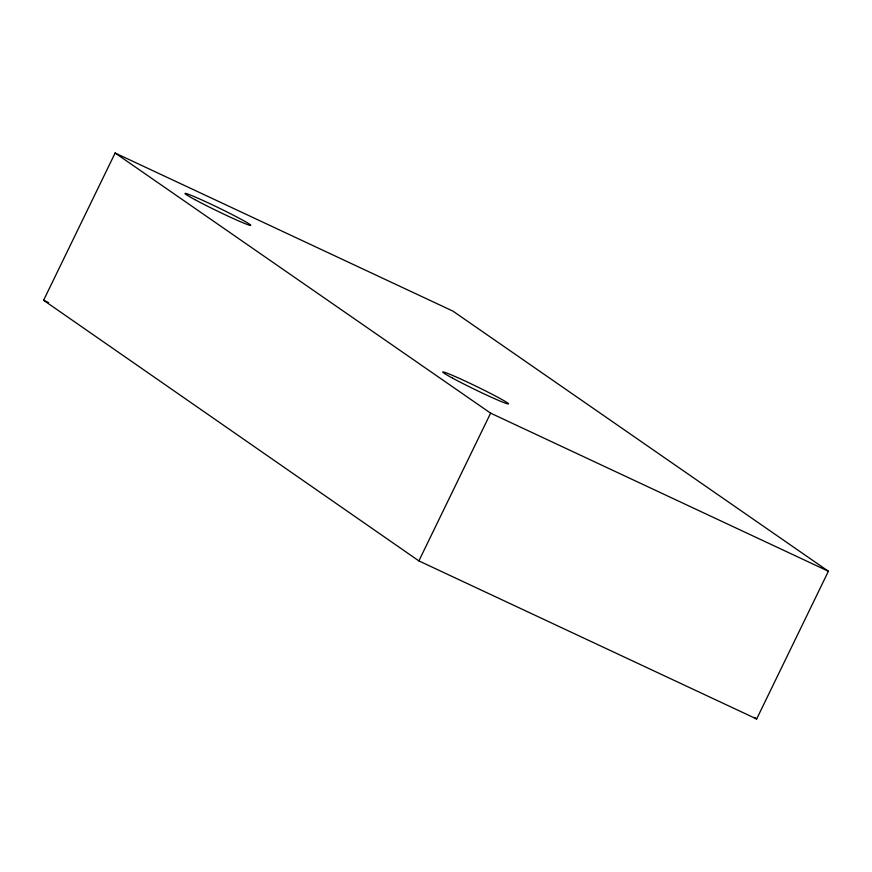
<?xml version="1.0" encoding="UTF-8"?>
<svg xmlns="http://www.w3.org/2000/svg" width="872" height="872" viewBox="0 0 872 872"><rect width="100%" height="100%" fill="white"/><g stroke="black" fill="none" stroke-linecap="round" stroke-linejoin="round"><path stroke-width="1.31" d="M43.6 300.284L115.115 153.014L452.895 311.097L828.4 571.247L756.656 718.986L418.876 560.903L43.6 300.284L48.527 302.606M418.876 560.903L490.62 413.154L115.115 153.014M490.62 413.154L828.4 571.247M754.422 717.438L756.656 718.986M452.59 378.154A36.537 1.722 25.9 0 0 507.439 403.823A36.537 1.722 25.9 0 0 466.76 381.805A36.537 1.722 25.9 0 0 452.59 378.154M194.892 199.623A36.537 1.722 25.9 0 0 249.741 225.292A36.537 1.722 25.9 0 0 209.062 203.274A36.537 1.722 25.9 0 0 194.892 199.623"/></g></svg>
